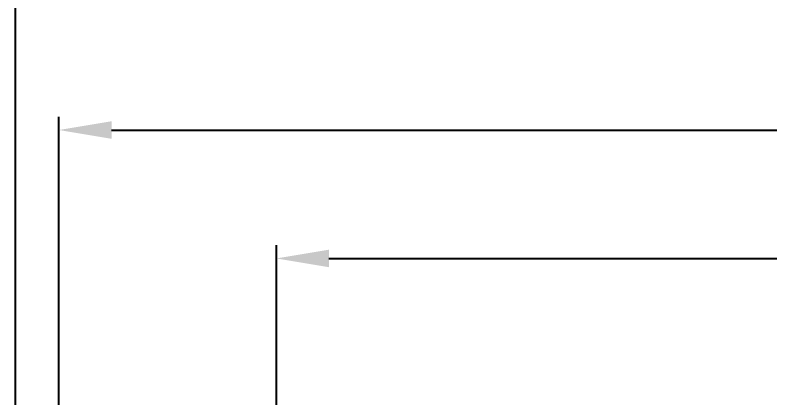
# Model space of a CAD drawing. Extents: x 2963 to 9049, y -570 to 1982.
# Drawn here: x 3101.3 to 3445.4, y 1406.7 to 1581 of the extents above; entities that cross this region are included whole.
import ezdxf

# ---------------------------------------------------------------- set-up
doc = ezdxf.new("R2010")
doc.units = 0
doc.header["$LTSCALE"] = 20
doc.header["$MEASUREMENT"] = 0
doc.layers.get('0').update_dxf_attribs({"linetype": 'CONTINUOUS'})
doc.layers.get('DEFPOINTS').update_dxf_attribs({"linetype": 'CONTINUOUS'})
doc.layers.add('6', color=6, linetype='CONTINUOUS')
doc.styles.get("Standard").update_dxf_attribs({"font": 'NanumGothic.ttf'})
doc.dimstyles.get("Standard").update_dxf_attribs({"dimtxt": 2.7, "dimasz": 2.5, "dimexe": 1.5, "dimexo": 1.5, "dimgap": 1.5, "dimtad": 1, "dimdec": 0, "dimlfac": 10, "dimzin": 0, "dimdsep": 46, "dimtxsty": 'Standard', "dimcen": 0, "dimclrt": 2, "dimadec": 0, "dimazin": 0, "dimtfac": 1, "dimtdec": 0, "dimtmove": 0, "dimatfit": 3, "dimfxl": 0, "dimtolj": 1, "dimtzin": 0, "dimarcsym": 0})

# ---------------------------------------------------------------- blocks, each defined once
blk = doc.blocks.new('*D41')
at = {"color": 3, "lineweight": -2}
for p, q in [((3121.31, 1203.62), (3121.31, 1534.65)), ((3855.19, 1203.62), (3855.19, 1534.65)), ((3145.31, 1528.65), (3831.19, 1528.65))]:
    blk.add_line(p, q, dxfattribs=at)
at = {"color": 3}
for points in [[(3145.31, 1532.65), (3145.31, 1524.65), (3121.31, 1528.65)], [(3831.19, 1532.65), (3831.19, 1524.65), (3855.19, 1528.65)]]:
    blk.add_solid(points, dxfattribs=at)
at = {"layer": 'DEFPOINTS', "color": 0}
for p in [(3855.19, 1528.65), (3121.31, 1201.82), (3855.19, 1201.82)]:
    blk.add_point(p, dxfattribs=at)
at = {"color": 2, "insert": (3488.25, 1553.73), "char_height": 24, "attachment_point": 5}
blk.add_mtext('\\A1;735', dxfattribs=at)
blk = doc.blocks.new('*D42')
at = {"color": 3, "lineweight": -2}
for p, q in [((3220.39, 1204.08), (3220.39, 1476.18)), ((3855.17, 1204.08), (3855.17, 1476.18)), ((3244.39, 1470.18), (3831.17, 1470.18))]:
    blk.add_line(p, q, dxfattribs=at)
at = {"color": 3}
for points in [[(3244.39, 1474.18), (3244.39, 1466.18), (3220.39, 1470.18)], [(3831.17, 1474.18), (3831.17, 1466.18), (3855.17, 1470.18)]]:
    blk.add_solid(points, dxfattribs=at)
at = {"layer": 'DEFPOINTS', "color": 0}
for p in [(3855.17, 1470.18), (3220.39, 1202.28, 0), (3855.17, 1202.28, 0)]:
    blk.add_point(p, dxfattribs=at)
at = {"color": 2, "insert": (3537.78, 1495.26), "char_height": 24, "attachment_point": 5}
blk.add_mtext('\\A1;635', dxfattribs=at)

msp = doc.modelspace()

# ---------------------------------------------------------------- linework, layer by layer
at = {"layer": '6'}
msp.add_lwpolyline([(4362.67, 1726.86), (3101.31, 1726.86), (3101.31, -198.18), (4501.25, -198.18)], dxfattribs=at)

# ---------------------------------------------------------------- dimensions: what is measured, and where the dimension line sits
dim = msp.add_linear_dim(base=(3855.19, 1528.65), p1=(3121.31, 1201.82), p2=(3855.19, 1201.82), text='735', dimstyle='Standard', override={"dimscale": 1.2, "dimtxt": 20, "dimasz": 20, "dimexe": 5, "dimgap": 10, "dimtih": 1, "dimtoh": 1, "dimlfac": 1, "dimzin": 12, "dimclrd": 3, "dimclre": 3, "dimazin": 2, "dimarcsym": 1})
dim.commit()
dim.dimension.update_dxf_attribs({"geometry": '*D41', "text_midpoint": (3488.25, 1528.65), "dimtype": 160})
dim = msp.add_linear_dim(base=(3855.17, 1470.18), p1=(3220.39, 1202.28, 0), p2=(3855.17, 1202.28, 0), dimstyle='Standard', override={"dimscale": 1.2, "dimtxt": 20, "dimasz": 20, "dimexe": 5, "dimgap": 10, "dimtih": 1, "dimtoh": 1, "dimlfac": 1, "dimzin": 12, "dimclrd": 3, "dimclre": 3, "dimazin": 2, "dimarcsym": 1})
dim.commit()
dim.dimension.update_dxf_attribs({"geometry": '*D42', "text_midpoint": (3537.78, 1470.18), "dimtype": 160})

doc.saveas('drawing.dxf')
